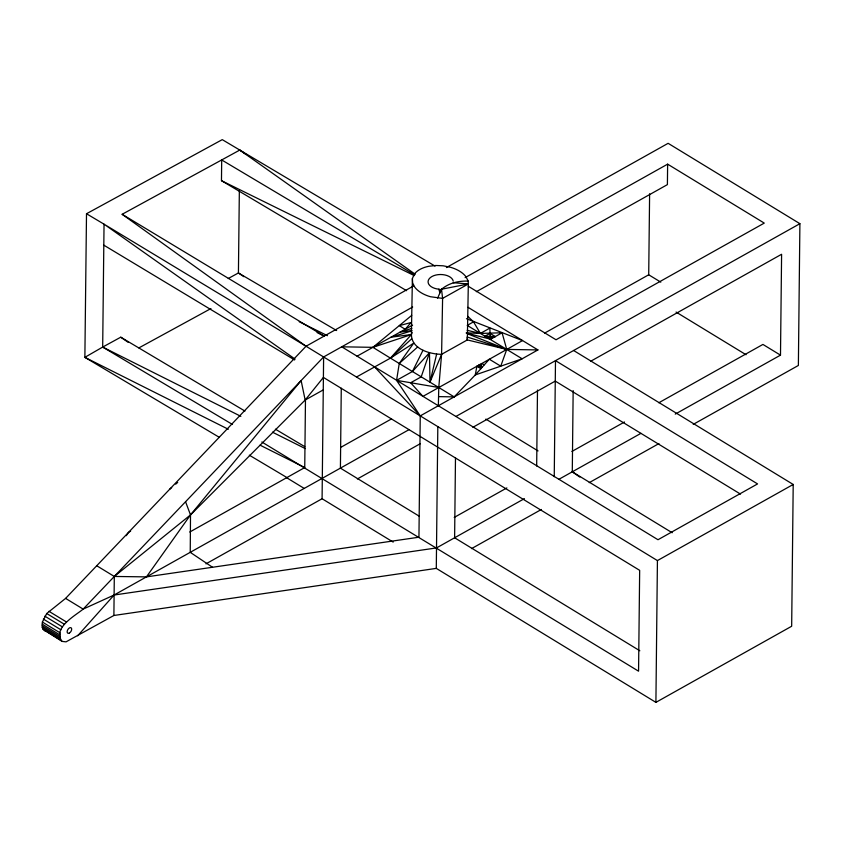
<?xml version="1.0" encoding="UTF-8"?>
<svg xmlns="http://www.w3.org/2000/svg" width="842" height="842" viewBox="0 0 842 842"><rect width="100%" height="100%" fill="white"/><g stroke="black" fill="none" stroke-linecap="round" stroke-linejoin="round"><path stroke-width="1.26" d="M573.591 350.483L793.206 484.466L791.669 626.248L655.907 702.365L436.293 568.382L113.891 615.481L66.055 641.846L62.066 641.394L43.11 629.353L42.258 627.364L42.384 622.038L46.72 613.513L65.602 598.388L306.046 346.241L413.422 286.048M435.051 266.104L222.256 139.635L86.505 213.742L84.874 357.345L218.909 437.093M228.319 429.252L84.874 357.345L102.682 347.072L104.04 224.172L86.505 213.742M113.891 615.481L114.301 576.454L190.502 514.915L305.162 400.045L323.402 377.416L639.667 570.339L638.562 671.19L261.841 441.987M406.57 290.679L221.467 180.672L221.699 159.948L414.685 274.902M239.349 190.439L238.423 272.955L243.822 276.671M189.766 532.028L304.741 467.563L305.467 399.971M393.182 542.09L322.086 498.738L323.623 356.955L412.675 307.025M341.273 388.225L340.41 468.131L419.274 516.22M436.293 568.382L437.819 426.599M455.48 457.869L454.617 537.775L639.825 650.771M536.67 465.994L537.491 390.025M554.246 476.709L555.488 360.639L757.568 483.918L657.991 539.733L341.726 346.809L372.911 347.336L411.401 334.548L412.233 332.516M579.791 477.077L572.286 471.804L573.16 390.593M660.802 282.144L648.708 274.787L649.614 193.776M655.907 702.365L657.423 560.583L306.046 346.241L104.04 224.172L295.089 359.124M465.11 277.639L667.632 164.158L667.401 184.619L476.33 291.69M675.242 414.117L780.492 355.145L781.597 254.273L590.537 361.334M446.397 267.567L668.127 143.319L799.9 223.688L798.374 365.46L693.219 424.379M537.922 349.925L522.145 358.797L506.737 349.419L467.173 337.01L467.331 339.926L468.32 283.975L468.163 281.06L466.036 276.829A32.206 18.829 0.6 0 0 450.323 267.23L443.176 265.809L435.83 265.483L428.799 266.282A24.586 14.377 0.6 0 0 414.064 274.534L412.391 278.597L411.401 334.548C411.58 349.072 429.609 354.145 441.597 354.324L467.331 339.926L506.737 349.419L537.922 349.925L467.994 307.298M96.735 565.74L114.301 576.454L146.445 576.886L418.948 537.207L420.253 415.885L438.356 405.739L438.777 387.509L441.597 354.324L442.597 298.384L441.524 289.227C449.428 282.754 458.385 280.902 468.163 281.06M62.066 641.394C51.92 628.079 75.99 615.197 83.169 609.103L323.623 356.955M356.503 377.005L390.446 358.134L413.759 343.094L399.245 363.47L396.582 380.352L420.253 415.885L374.606 366.944M466.457 318.686L522.503 340.589L476.877 366.259L475.288 374.932L454.185 396.887L438.356 405.739M466.321 332.832L480.403 333.432L502.074 332.769L506.737 349.419L500.748 366.165L489.318 359.229L475.288 374.932L522.145 358.797L454.185 396.887L438.777 387.509L396.582 380.352L412.422 371.511L429.473 352.682L429.988 382.184L436.63 354.114M429.473 352.682L421.21 376.858L410.643 382.752L422.937 396.382L476.877 366.259L482.298 367.123M429.988 382.184L441.597 354.324M437.619 298.163L441.524 289.227L468.32 283.975L442.597 298.384L430.472 296.731A32.206 18.829 0.6 0 1 414.759 287.143L412.633 282.901L412.391 278.597M438.777 387.509L412.422 371.511L423 350.251M126.279 535.691L128.458 532.47L130.626 531.091M146.445 576.886L190.502 514.915L301.12 380.552L305.162 400.045L323.265 389.899M77.674 635.773L114.102 595.02L409.075 429.63M411.633 338.852L390.446 358.134L372.911 347.336L411.706 315.382M439.408 290.985L441.524 289.227M411.843 330.853L391.014 337.2L411.401 334.548L390.446 358.134L399.245 363.47L417.643 346.978M169.695 489.234L171.694 487.539M175.694 484.15L177.694 482.455M502.074 332.769L495.317 336.579L493.244 336.516L489.191 338.821L466.31 333.095M493.244 336.516L490.149 336.4L487.613 337.831L467.226 325.391L473.53 321.844L480.403 333.432L489.865 328.096L490.212 338.231L487.613 337.831L506.737 349.419L467.426 333.727M453.228 281.133A12.619 7.378 0.6 0 0 440.345 274.513A12.619 7.378 0.6 0 0 428.104 281.365A12.619 7.378 0.6 0 0 438.85 289.185L440.892 289.722M490.255 339.431L495.317 336.579L490.044 333.358L484.981 336.221L490.149 336.4M357.061 356.187L412.591 325.117M481.256 365.07L480.035 365.754L480.172 364.428L481.256 365.07L478.951 365.102L479.003 366.333M341.157 447.144L391.509 418.916M544.606 333.116L648.708 274.787M455.922 416.453L799.9 223.688M205.964 563.856L322.086 498.738M357.355 478.961L420.305 443.681M472.867 427.294L555.267 381.1L740.507 494.107M454.217 517.43L506.863 487.918M571.876 451.47L624.501 421.989M658.823 402.76L762.926 344.431L780.492 355.145M558.709 479.414L640.93 433.346M524.429 498.632L436.514 547.921L114.102 595.02L83.169 609.103L65.602 598.388M471.562 548.605L541.374 509.473M589.211 482.655L658.928 443.587M657.423 560.583L793.206 484.466M306.046 346.241L122.143 214.289L239.791 150.065L246.264 154.57M232.497 424.484L102.682 347.072L120.764 337.189L244.948 411.064M228.245 278.523L238.423 272.955L336.642 330.548M138.867 347.914L210.942 308.561M490.212 338.231L495.317 336.579M411.833 328.412L400.066 332.137L411.77 330.643M438.566 396.624L454.185 396.887M453.185 282.702L468.32 283.975M467.173 330.306L480.403 333.432M484.487 364.681L481.382 363.733L480.908 368.68L476.877 366.259M44.5 630.69L46.331 631.3M221.467 180.672L414.317 275.639M299.215 321.749L327.475 335.695M317.097 332.569L324.149 336.095L122.143 214.289M102.682 347.072L240.865 416.327M272.482 432.178L305.278 448.607M260.062 445.165L304.741 467.563M439.461 289.532L440.471 290.111M275.429 429.199L304.783 446.67M249.327 455.185L287.627 477.972M103.808 245.159L294.605 359.955M478.951 365.102L481.129 366.407M42.1 625.722L59.677 636.426M42.258 627.364L59.835 638.068L59.95 632.752L42.384 622.038M43.11 629.353L60.677 640.046M667.632 164.158L764.262 223.098L556.025 339.768L468.278 286.259M676.063 312.066L746.033 354.735M399.245 363.47L412.422 371.511M485.845 419.095L538.059 450.923M572.286 471.804L672.19 532.754M286.638 477.709L304.204 488.423M48.92 611.292L66.497 622.006M46.72 613.513L64.297 624.217M44.815 616.155L62.392 626.869M43.342 619.07L60.908 629.784M42.121 624.08L59.687 634.794M212.521 567.266L190.239 552.331L190.502 514.915L185.556 501.737M120.764 337.189L128.279 342.42M239.791 150.065L415.169 274.218M467.836 316.392L473.53 321.844M438.85 289.185L439.966 292.795M411.012 322.549L405.191 329.264L399.308 325.633L411.012 322.549M69.433 633.005A3.157 1.821 -58.6 0 0 71.381 628.069A3.157 1.821 -58.6 0 0 67.455 630.332A3.157 1.821 -58.6 0 0 69.433 633.005"/></g></svg>
